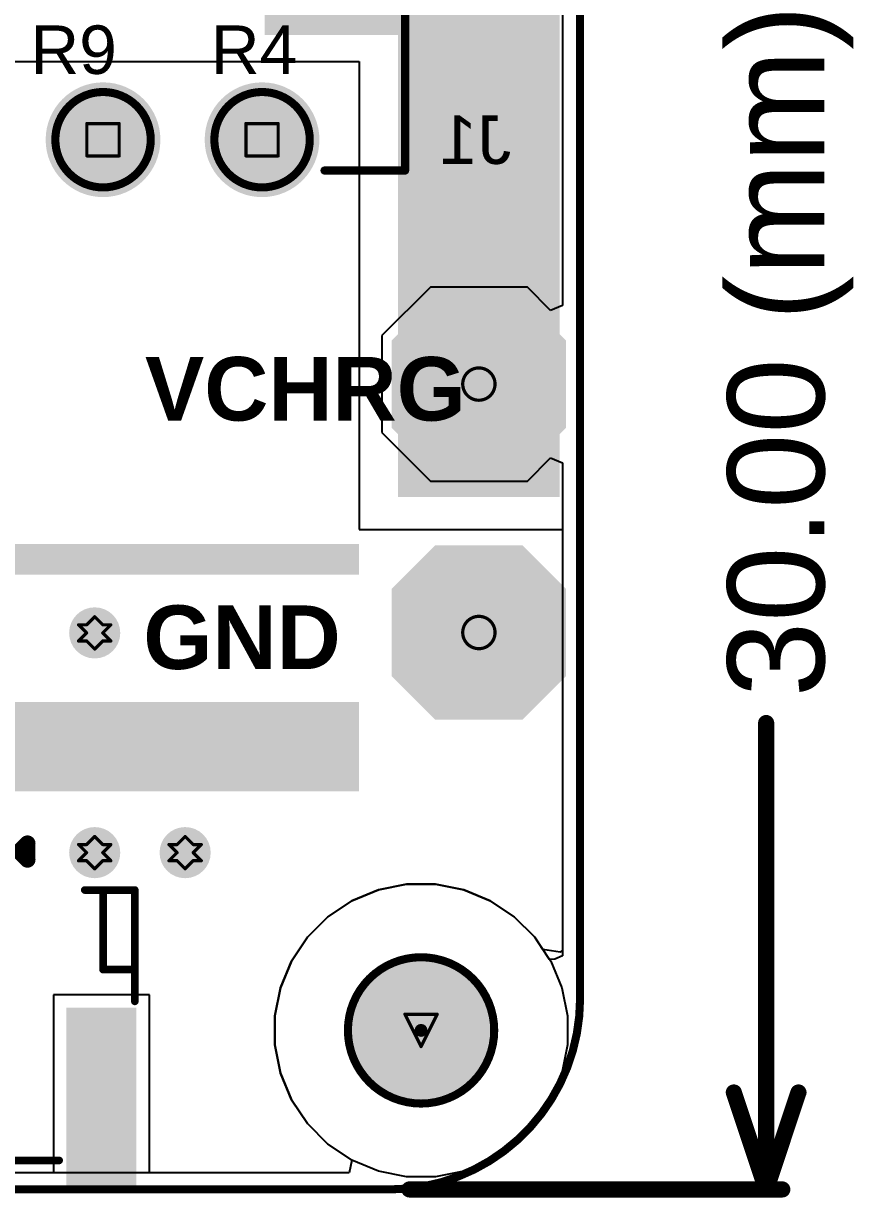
# Model space of a CAD drawing. Header units: inches. Extents: x -3 to 177, y -3 to 61.
# Drawn here: x 13.75 to 26.78, y -2.63 to 15.83 of the extents above; entities that cross this region are included whole.
import ezdxf

# ---------------------------------------------------------------- set-up
doc = ezdxf.new("R2010")
doc.units = ezdxf.units.IN
for name, color, linetype in [('Board Outline', 216, 'Continuous'), ('Bottom Layer', 5, 'Continuous'), ('Bottom Overlay', 54, 'Continuous'), ('Bottom Paste', 16, 'Continuous'), ('Bottom Solder', 6, 'Continuous'), ('Dimension', 6, 'Continuous'), ('Drill Drawing', 1, 'Continuous'), ('Multi-Layer', 9, 'Continuous'), ('Pad Holes', 156, 'Continuous'), ('Top Layer', 1, 'Continuous'), ('Top Overlay', 2, 'Continuous'), ('Top Solder', 216, 'Continuous'), ('Via Holes', 16, 'Continuous')]:
    doc.layers.add(name, color=color, linetype=linetype)
doc.styles.add('Arial', font='', dxfattribs={"height": 0.2})
doc.styles.add('Arial_Bold', font='', dxfattribs={"height": 0.2})
doc.styles.get('Arial').set_extended_font_data('Arial')
doc.styles.get('Arial_Bold').set_extended_font_data('Arial', bold=True)

# ---------------------------------------------------------------- blocks, each defined once
blk = doc.blocks.new('W_______2_54_1_0_6')
at = {"layer": 'Bottom Layer'}
blk.add_hatch(color=5, dxfattribs=at).paths.add_polyline_path([(-3.365, 0.77), (-4.635, 0.77), (-5.27, 0.135), (-5.27, -1.135), (-4.635, -1.77), (-3.365, -1.77), (-2.73, -1.135), (-2.73, 0.135)])
at = {"layer": 'Bottom Solder'}
blk.add_hatch(color=6, dxfattribs=at).paths.add_polyline_path([(-3.314, 0.872), (-4.686, 0.872), (-5.372, 0.186), (-5.372, -1.186), (-4.686, -1.872), (-3.314, -1.872), (-2.628, -1.186), (-2.628, 0.186)])
at = {"layer": 'Multi-Layer'}
blk.add_hatch(color=9, dxfattribs=at).paths.add_polyline_path([(-3.365, 0.77), (-4.635, 0.77), (-5.27, 0.135), (-5.27, -1.135), (-4.635, -1.77), (-3.365, -1.77), (-2.73, -1.135), (-2.73, 0.135)])
at = {"layer": 'Pad Holes'}
h = blk.add_hatch(color=7, dxfattribs=at)
edge = h.paths.add_edge_path()
edge.add_arc((-4, -0.5), 0.508, 0, 360)
at = {"layer": 'Top Layer'}
blk.add_hatch(color=1, dxfattribs=at).paths.add_polyline_path([(-3.365, 0.77), (-4.635, 0.77), (-5.27, 0.135), (-5.27, -1.135), (-4.635, -1.77), (-3.365, -1.77), (-2.73, -1.135), (-2.73, 0.135)])
at = {"layer": 'Top Solder'}
blk.add_hatch(color=216, dxfattribs=at).paths.add_polyline_path([(-3.314, 0.872), (-4.686, 0.872), (-5.372, 0.186), (-5.372, -1.186), (-4.686, -1.872), (-3.314, -1.872), (-2.628, -1.186), (-2.628, 0.186)])
blk = doc.blocks.new('W_______2_54_1_0_7')
at = {"layer": 'Bottom Layer'}
blk.add_hatch(color=5, dxfattribs=at).paths.add_polyline_path([(0.635, 0.770001), (-0.635, 0.770001), (-1.27, 0.135001), (-1.27, -1.134999), (-0.635, -1.769999), (0.635, -1.769999), (1.27, -1.134999), (1.27, 0.135001)])
at = {"layer": 'Bottom Solder'}
blk.add_hatch(color=6, dxfattribs=at).paths.add_polyline_path([(0.6858, 0.871601), (-0.6858, 0.871601), (-1.3716, 0.185801), (-1.3716, -1.185799), (-0.6858, -1.871599), (0.6858, -1.871599), (1.3716, -1.185799), (1.3716, 0.185801)])
at = {"layer": 'Multi-Layer'}
blk.add_hatch(color=9, dxfattribs=at).paths.add_polyline_path([(0.635, 0.770001), (-0.635, 0.770001), (-1.27, 0.135001), (-1.27, -1.134999), (-0.635, -1.769999), (0.635, -1.769999), (1.27, -1.134999), (1.27, 0.135001)])
at = {"layer": 'Pad Holes'}
h = blk.add_hatch(color=7, dxfattribs=at)
edge = h.paths.add_edge_path()
edge.add_arc((0, -0.499999), 0.508, 0, 360)
at = {"layer": 'Top Layer'}
blk.add_hatch(color=1, dxfattribs=at).paths.add_polyline_path([(0.635, 0.770001), (-0.635, 0.770001), (-1.27, 0.135001), (-1.27, -1.134999), (-0.635, -1.769999), (0.635, -1.769999), (1.27, -1.134999), (1.27, 0.135001)])
at = {"layer": 'Top Solder'}
blk.add_hatch(color=216, dxfattribs=at).paths.add_polyline_path([(0.6858, 0.871601), (-0.6858, 0.871601), (-1.3716, 0.185801), (-1.3716, -1.185799), (-0.6858, -1.871599), (0.6858, -1.871599), (1.3716, -1.185799), (1.3716, 0.185801)])
blk = doc.blocks.new('SM06B_GHS_TB_LF__SN__B_10')
at = {"layer": 'Bottom Layer'}
for points in [[(-5.475, 3.099), (-4.475, 3.099), (-4.475, 0.399), (-5.475, 0.399)], [(4.475, 3.099), (5.475, 3.099), (5.475, 0.399), (4.475, 0.399)], [(-3.425, -0.899), (-2.825, -0.899), (-2.825, -2.599), (-3.425, -2.599)], [(-2.176, -0.899), (-1.576, -0.899), (-1.576, -2.599), (-2.176, -2.599)], [(-0.925, -0.899), (-0.325, -0.899), (-0.325, -2.599), (-0.925, -2.599)], [(0.325, -0.899), (0.925, -0.899), (0.925, -2.599), (0.325, -2.599)], [(1.575, -0.899), (2.175, -0.899), (2.175, -2.599), (1.575, -2.599)], [(2.824, -0.899), (3.424, -0.899), (3.424, -2.599), (2.824, -2.599)]]:
    blk.add_hatch(color=5, dxfattribs=at).paths.add_polyline_path(points)
at = {"layer": 'Bottom Paste'}
for points in [[(-5.475, 3.099), (-4.475, 3.099), (-4.475, 0.399), (-5.475, 0.399)], [(4.475, 3.099), (5.475, 3.099), (5.475, 0.399), (4.475, 0.399)], [(-3.425, -0.899), (-2.825, -0.899), (-2.825, -2.599), (-3.425, -2.599)], [(-2.176, -0.899), (-1.576, -0.899), (-1.576, -2.599), (-2.176, -2.599)], [(-0.925, -0.899), (-0.325, -0.899), (-0.325, -2.599), (-0.925, -2.599)], [(0.325, -0.899), (0.925, -0.899), (0.925, -2.599), (0.325, -2.599)], [(1.575, -0.899), (2.175, -0.899), (2.175, -2.599), (1.575, -2.599)], [(2.824, -0.899), (3.424, -0.899), (3.424, -2.599), (2.824, -2.599)]]:
    blk.add_hatch(color=16, dxfattribs=at).paths.add_polyline_path(points)
at = {"layer": 'Bottom Solder'}
for points in [[(-5.525, 3.15), (-4.424, 3.15), (-4.424, 0.348), (-5.525, 0.348)], [(4.424, 3.15), (5.525, 3.15), (5.525, 0.349), (4.424, 0.349)], [(-3.476, -0.849), (-2.775, -0.849), (-2.775, -2.65), (-3.476, -2.65)], [(-2.226, -0.849), (-1.525, -0.849), (-1.525, -2.65), (-2.226, -2.65)], [(-0.976, -0.849), (-0.275, -0.849), (-0.275, -2.65), (-0.976, -2.65)], [(0.274, -0.849), (0.975, -0.849), (0.975, -2.65), (0.274, -2.65)], [(1.524, -0.849), (2.225, -0.849), (2.225, -2.65), (1.524, -2.65)], [(2.774, -0.849), (3.475, -0.849), (3.475, -2.65), (2.774, -2.65)]]:
    blk.add_hatch(color=6, dxfattribs=at).paths.add_polyline_path(points)
at = {"layer": 'Bottom Overlay'}
for points in [[(-0.45, 2.75, 0.12, 0.12, 0), (-4.31, 2.75, 0.12, 0.12, 0)], [(4.31, 2.75, 0.12, 0.12, 0), (-0.45, 2.75, 0.12, 0.12, 0)], [(-5.5, 0.25, 0.12, 0.12, 0), (-5.5, -1.5, 0.12, 0.12, 0)], [(5.5, 0.25, 0.12, 0.12, 0), (5.5, -1.5, 0.12, 0.12, 0)], [(-5, -0.25, 0.12, 0.12, 0), (-5.464, -0.25, 0.12, 0.12, 0)], [(-5, -0.25, 0.12, 0.12, 0), (-5, -1.5, 0.12, 0.12, 0)], [(5.5, -0.25, 0.12, 0.12, 0), (5, -0.25, 0.12, 0.12, 0)], [(5, -0.25, 0.12, 0.12, 0), (5, -1.5, 0.12, 0.12, 0)], [(-4.713, -1.5, 0.12, 0.12, 0), (-5.5, -1.5, 0.12, 0.12, 0)], [(5.5, -1.5, 0.12, 0.12, 0), (4.75, -1.5, 0.12, 0.12, 0)], [(-3.811, -1.978, 0.254, 0.254, 0), (-3.811, -2.232, 0.254, 0.254, 0)], [(-3.684, -2.105, 0.254, 0.254, 0), (-3.811, -1.978, 0.254, 0.254, 0)], [(-3.684, -2.105, 0.254, 0.254, 0), (-3.811, -2.232, 0.254, 0.254, 0)]]:
    blk.add_lwpolyline(points, format="xyseb", dxfattribs=at)
for points in [[(-4.34, 2.75, 0.06, 0.06, 1), (-4.28, 2.75, 0.06, 0.06, 1)], [(-0.48, 2.75, 0.06, 0.06, 1), (-0.42, 2.75, 0.06, 0.06, 1)], [(-0.48, 2.75, 0.06, 0.06, 1), (-0.42, 2.75, 0.06, 0.06, 1)], [(4.28, 2.75, 0.06, 0.06, 1), (4.34, 2.75, 0.06, 0.06, 1)], [(-5.53, 0.25, 0.06, 0.06, 1), (-5.47, 0.25, 0.06, 0.06, 1)], [(5.47, 0.25, 0.06, 0.06, 1), (5.53, 0.25, 0.06, 0.06, 1)], [(-5.494, -0.25, 0.06, 0.06, 1), (-5.434, -0.25, 0.06, 0.06, 1)], [(-5.03, -0.25, 0.06, 0.06, 1), (-4.97, -0.25, 0.06, 0.06, 1)], [(-5.03, -0.25, 0.06, 0.06, 1), (-4.97, -0.25, 0.06, 0.06, 1)], [(4.97, -0.25, 0.06, 0.06, 1), (5.03, -0.25, 0.06, 0.06, 1)], [(4.97, -0.25, 0.06, 0.06, 1), (5.03, -0.25, 0.06, 0.06, 1)], [(5.47, -0.25, 0.06, 0.06, 1), (5.53, -0.25, 0.06, 0.06, 1)], [(-5.53, -1.5, 0.06, 0.06, 1), (-5.47, -1.5, 0.06, 0.06, 1)], [(-5.53, -1.5, 0.06, 0.06, 1), (-5.47, -1.5, 0.06, 0.06, 1)], [(-5.03, -1.5, 0.06, 0.06, 1), (-4.97, -1.5, 0.06, 0.06, 1)], [(-4.743, -1.5, 0.06, 0.06, 1), (-4.683, -1.5, 0.06, 0.06, 1)], [(4.72, -1.5, 0.06, 0.06, 1), (4.78, -1.5, 0.06, 0.06, 1)], [(4.97, -1.5, 0.06, 0.06, 1), (5.03, -1.5, 0.06, 0.06, 1)], [(5.47, -1.5, 0.06, 0.06, 1), (5.53, -1.5, 0.06, 0.06, 1)], [(5.47, -1.5, 0.06, 0.06, 1), (5.53, -1.5, 0.06, 0.06, 1)], [(-3.875, -1.978, 0.127, 0.127, 1), (-3.748, -1.978, 0.127, 0.127, 1)], [(-3.875, -1.978, 0.127, 0.127, 1), (-3.748, -1.978, 0.127, 0.127, 1)], [(-3.748, -2.105, 0.127, 0.127, 1), (-3.621, -2.105, 0.127, 0.127, 1)], [(-3.748, -2.105, 0.127, 0.127, 1), (-3.621, -2.105, 0.127, 0.127, 1)], [(-3.875, -2.232, 0.127, 0.127, 1), (-3.748, -2.232, 0.127, 0.127, 1)], [(-3.875, -2.232, 0.127, 0.127, 1), (-3.748, -2.232, 0.127, 0.127, 1)]]:
    blk.add_lwpolyline(points, format="xyseb", close=True, dxfattribs=at)
blk = doc.blocks.new('B01_A_7P_R4_MALE_B_20')
at = {"layer": 'Bottom Layer'}
h = blk.add_hatch(color=5, dxfattribs=at)
edge = h.paths.add_edge_path()
edge.add_arc((-7.5, 0), 0.8, 0, 360)
h = blk.add_hatch(color=5, dxfattribs=at)
edge = h.paths.add_edge_path()
edge.add_arc((-5, 0), 0.8, 0, 360)
h = blk.add_hatch(color=5, dxfattribs=at)
edge = h.paths.add_edge_path()
edge.add_arc((-2.5, 0), 0.8, 0, 360)
h = blk.add_hatch(color=5, dxfattribs=at)
edge = h.paths.add_edge_path()
edge.add_arc((0, 0), 0.8, 0, 360)
h = blk.add_hatch(color=5, dxfattribs=at)
edge = h.paths.add_edge_path()
edge.add_arc((2.5, 0), 0.8, 0, 360)
h = blk.add_hatch(color=5, dxfattribs=at)
edge = h.paths.add_edge_path()
edge.add_arc((5, 0), 0.8, 0, 360)
h = blk.add_hatch(color=5, dxfattribs=at)
edge = h.paths.add_edge_path()
edge.add_arc((7.5, 0), 0.8, 0, 360)
at = {"layer": 'Bottom Solder'}
h = blk.add_hatch(color=6, dxfattribs=at)
edge = h.paths.add_edge_path()
edge.add_arc((-7.5, 0), 0.902, 0, 360)
h = blk.add_hatch(color=6, dxfattribs=at)
edge = h.paths.add_edge_path()
edge.add_arc((-5, 0), 0.902, 0, 360)
h = blk.add_hatch(color=6, dxfattribs=at)
edge = h.paths.add_edge_path()
edge.add_arc((-2.5, 0), 0.902, 0, 360)
h = blk.add_hatch(color=6, dxfattribs=at)
edge = h.paths.add_edge_path()
edge.add_arc((0, 0), 0.902, 0, 360)
h = blk.add_hatch(color=6, dxfattribs=at)
edge = h.paths.add_edge_path()
edge.add_arc((2.5, 0), 0.902, 0, 360)
h = blk.add_hatch(color=6, dxfattribs=at)
edge = h.paths.add_edge_path()
edge.add_arc((5, 0), 0.902, 0, 360)
h = blk.add_hatch(color=6, dxfattribs=at)
edge = h.paths.add_edge_path()
edge.add_arc((7.5, 0), 0.902, 0, 360)
at = {"layer": 'Multi-Layer'}
h = blk.add_hatch(color=9, dxfattribs=at)
edge = h.paths.add_edge_path()
edge.add_arc((-7.5, 0), 0.8, 0, 360)
h = blk.add_hatch(color=9, dxfattribs=at)
edge = h.paths.add_edge_path()
edge.add_arc((-5, 0), 0.8, 0, 360)
h = blk.add_hatch(color=9, dxfattribs=at)
edge = h.paths.add_edge_path()
edge.add_arc((-2.5, 0), 0.8, 0, 360)
h = blk.add_hatch(color=9, dxfattribs=at)
edge = h.paths.add_edge_path()
edge.add_arc((0, 0), 0.8, 0, 360)
h = blk.add_hatch(color=9, dxfattribs=at)
edge = h.paths.add_edge_path()
edge.add_arc((2.5, 0), 0.8, 0, 360)
h = blk.add_hatch(color=9, dxfattribs=at)
edge = h.paths.add_edge_path()
edge.add_arc((5, 0), 0.8, 0, 360)
h = blk.add_hatch(color=9, dxfattribs=at)
edge = h.paths.add_edge_path()
edge.add_arc((7.5, 0), 0.8, 0, 360)
at = {"layer": 'Pad Holes'}
h = blk.add_hatch(color=7, dxfattribs=at)
edge = h.paths.add_edge_path()
edge.add_arc((-7.5, 0), 0.5, 0, 360)
h = blk.add_hatch(color=7, dxfattribs=at)
edge = h.paths.add_edge_path()
edge.add_arc((-5, 0), 0.5, 0, 360)
h = blk.add_hatch(color=7, dxfattribs=at)
edge = h.paths.add_edge_path()
edge.add_arc((-2.5, 0), 0.5, 0, 360)
h = blk.add_hatch(color=7, dxfattribs=at)
edge = h.paths.add_edge_path()
edge.add_arc((0, 0), 0.5, 0, 360)
h = blk.add_hatch(color=7, dxfattribs=at)
edge = h.paths.add_edge_path()
edge.add_arc((2.5, 0), 0.5, 0, 360)
h = blk.add_hatch(color=7, dxfattribs=at)
edge = h.paths.add_edge_path()
edge.add_arc((5, 0), 0.5, 0, 360)
h = blk.add_hatch(color=7, dxfattribs=at)
edge = h.paths.add_edge_path()
edge.add_arc((7.5, 0), 0.5, 0, 360)
at = {"layer": 'Top Layer'}
h = blk.add_hatch(color=1, dxfattribs=at)
edge = h.paths.add_edge_path()
edge.add_arc((-7.5, 0), 0.8, 0, 360)
h = blk.add_hatch(color=1, dxfattribs=at)
edge = h.paths.add_edge_path()
edge.add_arc((-5, 0), 0.8, 0, 360)
h = blk.add_hatch(color=1, dxfattribs=at)
edge = h.paths.add_edge_path()
edge.add_arc((-2.5, 0), 0.8, 0, 360)
h = blk.add_hatch(color=1, dxfattribs=at)
edge = h.paths.add_edge_path()
edge.add_arc((0, 0), 0.8, 0, 360)
h = blk.add_hatch(color=1, dxfattribs=at)
edge = h.paths.add_edge_path()
edge.add_arc((2.5, 0), 0.8, 0, 360)
h = blk.add_hatch(color=1, dxfattribs=at)
edge = h.paths.add_edge_path()
edge.add_arc((5, 0), 0.8, 0, 360)
h = blk.add_hatch(color=1, dxfattribs=at)
edge = h.paths.add_edge_path()
edge.add_arc((7.5, 0), 0.8, 0, 360)
at = {"layer": 'Top Solder'}
h = blk.add_hatch(color=216, dxfattribs=at)
edge = h.paths.add_edge_path()
edge.add_arc((-7.5, 0), 0.902, 0, 360)
h = blk.add_hatch(color=216, dxfattribs=at)
edge = h.paths.add_edge_path()
edge.add_arc((-5, 0), 0.902, 0, 360)
h = blk.add_hatch(color=216, dxfattribs=at)
edge = h.paths.add_edge_path()
edge.add_arc((-2.5, 0), 0.902, 0, 360)
h = blk.add_hatch(color=216, dxfattribs=at)
edge = h.paths.add_edge_path()
edge.add_arc((0, 0), 0.902, 0, 360)
h = blk.add_hatch(color=216, dxfattribs=at)
edge = h.paths.add_edge_path()
edge.add_arc((2.5, 0), 0.902, 0, 360)
h = blk.add_hatch(color=216, dxfattribs=at)
edge = h.paths.add_edge_path()
edge.add_arc((5, 0), 0.902, 0, 360)
h = blk.add_hatch(color=216, dxfattribs=at)
edge = h.paths.add_edge_path()
edge.add_arc((7.5, 0), 0.902, 0, 360)
at = {"layer": 'Bottom Overlay'}
for points in [[(-8.3, 2.711, 0.127, 0.127, 0), (-8.3, 6.811, 0.127, 0.127, 0)], [(-8.3, 6.811, 0.127, 0.127, 0), (-6.7, 6.811, 0.127, 0.127, 0)], [(-6.7, 2.711, 0.127, 0.127, 0), (-6.7, 6.811, 0.127, 0.127, 0)], [(-5.8, 2.711, 0.127, 0.127, 0), (-5.8, 6.811, 0.127, 0.127, 0)], [(-5.8, 6.811, 0.127, 0.127, 0), (-4.2, 6.811, 0.127, 0.127, 0)], [(-4.2, 2.711, 0.127, 0.127, 0), (-4.2, 6.811, 0.127, 0.127, 0)], [(-3.3, 2.711, 0.127, 0.127, 0), (-3.3, 6.811, 0.127, 0.127, 0)], [(-3.3, 6.811, 0.127, 0.127, 0), (-1.7, 6.811, 0.127, 0.127, 0)], [(-1.7, 2.711, 0.127, 0.127, 0), (-1.7, 6.811, 0.127, 0.127, 0)], [(-0.8, 2.711, 0.127, 0.127, 0), (-0.8, 6.811, 0.127, 0.127, 0)], [(-0.8, 6.811, 0.127, 0.127, 0), (0.8, 6.811, 0.127, 0.127, 0)], [(0.8, 2.711, 0.127, 0.127, 0), (0.8, 6.811, 0.127, 0.127, 0)], [(1.7, 2.711, 0.127, 0.127, 0), (1.7, 6.811, 0.127, 0.127, 0)], [(1.7, 6.811, 0.127, 0.127, 0), (3.3, 6.811, 0.127, 0.127, 0)], [(3.3, 2.711, 0.127, 0.127, 0), (3.3, 6.811, 0.127, 0.127, 0)], [(4.2, 2.711, 0.127, 0.127, 0), (4.2, 6.811, 0.127, 0.127, 0)], [(4.2, 6.811, 0.127, 0.127, 0), (5.8, 6.811, 0.127, 0.127, 0)], [(5.8, 2.711, 0.127, 0.127, 0), (5.8, 6.811, 0.127, 0.127, 0)], [(6.7, 2.711, 0.127, 0.127, 0), (6.7, 6.811, 0.127, 0.127, 0)], [(6.7, 6.811, 0.127, 0.127, 0), (8.3, 6.811, 0.127, 0.127, 0)], [(8.3, 2.711, 0.127, 0.127, 0), (8.3, 6.811, 0.127, 0.127, 0)], [(-9.75, -0.484, 0.127, 0.127, 0), (-9.75, 2.711, 0.127, 0.127, 0)], [(-9.75, 2.711, 0.127, 0.127, 0), (0, 2.711, 0.127, 0.127, 0)], [(0, 2.711, 0.127, 0.127, 0), (9.75, 2.711, 0.127, 0.127, 0)], [(9.75, -0.484, 0.127, 0.127, 0), (9.75, 2.711, 0.127, 0.127, 0)], [(0, 0, 0.127, 0.127, 0), (0.127, 0, 0.127, 0.127, 0)], [(-9.75, -0.484, 0.127, 0.127, 0), (-8.482, -0.484, 0.127, 0.127, 0)], [(8.482, -0.484, 0.127, 0.127, 0), (9.75, -0.484, 0.127, 0.127, 0)]]:
    blk.add_lwpolyline(points, format="xyseb", dxfattribs=at)
for points in [[(-8.332, 6.811, 0.0635, 0.0635, 1), (-8.268, 6.811, 0.0635, 0.0635, 1)], [(-8.332, 6.811, 0.0635, 0.0635, 1), (-8.268, 6.811, 0.0635, 0.0635, 1)], [(-6.732, 6.811, 0.0635, 0.0635, 1), (-6.668, 6.811, 0.0635, 0.0635, 1)], [(-6.732, 6.811, 0.0635, 0.0635, 1), (-6.668, 6.811, 0.0635, 0.0635, 1)], [(-5.832, 6.811, 0.0635, 0.0635, 1), (-5.768, 6.811, 0.0635, 0.0635, 1)], [(-5.832, 6.811, 0.0635, 0.0635, 1), (-5.768, 6.811, 0.0635, 0.0635, 1)], [(-4.232, 6.811, 0.0635, 0.0635, 1), (-4.168, 6.811, 0.0635, 0.0635, 1)], [(-4.232, 6.811, 0.0635, 0.0635, 1), (-4.168, 6.811, 0.0635, 0.0635, 1)], [(-3.332, 6.811, 0.0635, 0.0635, 1), (-3.268, 6.811, 0.0635, 0.0635, 1)], [(-3.332, 6.811, 0.0635, 0.0635, 1), (-3.268, 6.811, 0.0635, 0.0635, 1)], [(-1.732, 6.811, 0.0635, 0.0635, 1), (-1.668, 6.811, 0.0635, 0.0635, 1)], [(-1.732, 6.811, 0.0635, 0.0635, 1), (-1.668, 6.811, 0.0635, 0.0635, 1)], [(-0.832, 6.811, 0.0635, 0.0635, 1), (-0.768, 6.811, 0.0635, 0.0635, 1)], [(-0.832, 6.811, 0.0635, 0.0635, 1), (-0.768, 6.811, 0.0635, 0.0635, 1)], [(0.768, 6.811, 0.0635, 0.0635, 1), (0.832, 6.811, 0.0635, 0.0635, 1)], [(0.768, 6.811, 0.0635, 0.0635, 1), (0.832, 6.811, 0.0635, 0.0635, 1)], [(1.668, 6.811, 0.0635, 0.0635, 1), (1.732, 6.811, 0.0635, 0.0635, 1)], [(1.668, 6.811, 0.0635, 0.0635, 1), (1.732, 6.811, 0.0635, 0.0635, 1)], [(3.268, 6.811, 0.0635, 0.0635, 1), (3.332, 6.811, 0.0635, 0.0635, 1)], [(3.268, 6.811, 0.0635, 0.0635, 1), (3.332, 6.811, 0.0635, 0.0635, 1)], [(4.168, 6.811, 0.0635, 0.0635, 1), (4.232, 6.811, 0.0635, 0.0635, 1)], [(4.168, 6.811, 0.0635, 0.0635, 1), (4.232, 6.811, 0.0635, 0.0635, 1)], [(5.768, 6.811, 0.0635, 0.0635, 1), (5.832, 6.811, 0.0635, 0.0635, 1)], [(5.768, 6.811, 0.0635, 0.0635, 1), (5.832, 6.811, 0.0635, 0.0635, 1)], [(6.668, 6.811, 0.0635, 0.0635, 1), (6.732, 6.811, 0.0635, 0.0635, 1)], [(6.668, 6.811, 0.0635, 0.0635, 1), (6.732, 6.811, 0.0635, 0.0635, 1)], [(8.268, 6.811, 0.0635, 0.0635, 1), (8.332, 6.811, 0.0635, 0.0635, 1)], [(8.268, 6.811, 0.0635, 0.0635, 1), (8.332, 6.811, 0.0635, 0.0635, 1)], [(-9.782, 2.711, 0.0635, 0.0635, 1), (-9.718, 2.711, 0.0635, 0.0635, 1)], [(-9.782, 2.711, 0.0635, 0.0635, 1), (-9.718, 2.711, 0.0635, 0.0635, 1)], [(-8.332, 2.711, 0.0635, 0.0635, 1), (-8.268, 2.711, 0.0635, 0.0635, 1)], [(-6.732, 2.711, 0.0635, 0.0635, 1), (-6.668, 2.711, 0.0635, 0.0635, 1)], [(-5.832, 2.711, 0.0635, 0.0635, 1), (-5.768, 2.711, 0.0635, 0.0635, 1)], [(-4.232, 2.711, 0.0635, 0.0635, 1), (-4.168, 2.711, 0.0635, 0.0635, 1)], [(-3.332, 2.711, 0.0635, 0.0635, 1), (-3.268, 2.711, 0.0635, 0.0635, 1)], [(-1.732, 2.711, 0.0635, 0.0635, 1), (-1.668, 2.711, 0.0635, 0.0635, 1)], [(-0.832, 2.711, 0.0635, 0.0635, 1), (-0.768, 2.711, 0.0635, 0.0635, 1)], [(-0.032, 2.711, 0.0635, 0.0635, 1), (0.032, 2.711, 0.0635, 0.0635, 1)], [(-0.032, 2.711, 0.0635, 0.0635, 1), (0.032, 2.711, 0.0635, 0.0635, 1)], [(0.768, 2.711, 0.0635, 0.0635, 1), (0.832, 2.711, 0.0635, 0.0635, 1)], [(1.668, 2.711, 0.0635, 0.0635, 1), (1.732, 2.711, 0.0635, 0.0635, 1)], [(3.268, 2.711, 0.0635, 0.0635, 1), (3.332, 2.711, 0.0635, 0.0635, 1)], [(4.168, 2.711, 0.0635, 0.0635, 1), (4.232, 2.711, 0.0635, 0.0635, 1)], [(5.768, 2.711, 0.0635, 0.0635, 1), (5.832, 2.711, 0.0635, 0.0635, 1)], [(6.668, 2.711, 0.0635, 0.0635, 1), (6.732, 2.711, 0.0635, 0.0635, 1)], [(8.268, 2.711, 0.0635, 0.0635, 1), (8.332, 2.711, 0.0635, 0.0635, 1)], [(9.718, 2.711, 0.0635, 0.0635, 1), (9.782, 2.711, 0.0635, 0.0635, 1)], [(9.718, 2.711, 0.0635, 0.0635, 1), (9.782, 2.711, 0.0635, 0.0635, 1)], [(-0.032, 0, 0.0635, 0.0635, 1), (0.032, 0, 0.0635, 0.0635, 1)], [(0.095, 0, 0.0635, 0.0635, 1), (0.159, 0, 0.0635, 0.0635, 1)], [(-9.782, -0.484, 0.0635, 0.0635, 1), (-9.718, -0.484, 0.0635, 0.0635, 1)], [(-9.782, -0.484, 0.0635, 0.0635, 1), (-9.718, -0.484, 0.0635, 0.0635, 1)], [(-8.514, -0.484, 0.0635, 0.0635, 1), (-8.45, -0.484, 0.0635, 0.0635, 1)], [(8.45, -0.484, 0.0635, 0.0635, 1), (8.514, -0.484, 0.0635, 0.0635, 1)], [(9.718, -0.484, 0.0635, 0.0635, 1), (9.782, -0.484, 0.0635, 0.0635, 1)], [(9.718, -0.484, 0.0635, 0.0635, 1), (9.782, -0.484, 0.0635, 0.0635, 1)]]:
    blk.add_lwpolyline(points, format="xyseb", close=True, dxfattribs=at)

msp = doc.modelspace()

# ---------------------------------------------------------------- hatches: boundary and pattern name
at = {"layer": 'Bottom Layer'}
h = msp.add_hatch(color=5, dxfattribs=at)
edge = h.paths.add_edge_path()
edge.add_arc((14.869, 6.248), 0.3, 0, 360)
h = msp.add_hatch(color=5, dxfattribs=at)
edge = h.paths.add_edge_path()
edge.add_arc((14.869, 2.794), 0.3, 0, 360)
h = msp.add_hatch(color=5, dxfattribs=at)
edge = h.paths.add_edge_path()
edge.add_arc((16.291, 2.794), 0.3, 0, 360)
at = {"layer": 'Bottom Solder'}
h = msp.add_hatch(color=6, dxfattribs=at)
edge = h.paths.add_edge_path()
edge.add_arc((14.869, 6.248), 0.402, 0, 360)
h = msp.add_hatch(color=6, dxfattribs=at)
edge = h.paths.add_edge_path()
edge.add_arc((14.869, 2.794), 0.402, 0, 360)
h = msp.add_hatch(color=6, dxfattribs=at)
edge = h.paths.add_edge_path()
edge.add_arc((16.291, 2.794), 0.402, 0, 360)
h = msp.add_hatch(color=6, dxfattribs=at)
edge = h.paths.add_edge_path()
edge.add_arc((20, 0), 0.102, 0, 360)
at = {"layer": 'Pad Holes'}
h = msp.add_hatch(color=7, dxfattribs=at)
edge = h.paths.add_edge_path()
edge.add_arc((20, 0), 1.15, 0, 360)
at = {"layer": 'Top Layer'}
for points in [[(17.541, 15.646), (22.179, 15.646), (22.179, 17.931), (17.541, 17.931)], [(19.639, 8.382), (22.179, 8.382), (22.179, 17.931), (19.639, 17.931)]]:
    msp.add_hatch(color=1, dxfattribs=at).paths.add_polyline_path(points)
h = msp.add_hatch(color=1, dxfattribs=at)
edge = h.paths.add_edge_path()
edge.add_arc((14.869, 6.248), 0.3, 0, 360)
h = msp.add_hatch(color=1, dxfattribs=at)
edge = h.paths.add_edge_path()
edge.add_arc((14.869, 2.794), 0.3, 0, 360)
h = msp.add_hatch(color=1, dxfattribs=at)
edge = h.paths.add_edge_path()
edge.add_arc((16.291, 2.794), 0.3, 0, 360)
at = {"layer": 'Top Solder'}
for points in [[(0.813, 7.163), (19.025, 7.163), (19.025, 7.645), (0.813, 7.645)], [(0.813, 3.759), (19.025, 3.759), (19.025, 5.162), (0.813, 5.162)]]:
    msp.add_hatch(color=216, dxfattribs=at).paths.add_polyline_path(points)
h = msp.add_hatch(color=216, dxfattribs=at)
edge = h.paths.add_edge_path()
edge.add_arc((14.869, 6.248), 0.402, 0, 360)
h = msp.add_hatch(color=216, dxfattribs=at)
edge = h.paths.add_edge_path()
edge.add_arc((14.869, 2.794), 0.402, 0, 360)
h = msp.add_hatch(color=216, dxfattribs=at)
edge = h.paths.add_edge_path()
edge.add_arc((16.291, 2.794), 0.402, 0, 360)
h = msp.add_hatch(color=216, dxfattribs=at)
edge = h.paths.add_edge_path()
edge.add_arc((20, 0), 0.102, 0, 360)
at = {"layer": 'Via Holes'}
h = msp.add_hatch(color=7, dxfattribs=at)
edge = h.paths.add_edge_path()
edge.add_arc((14.869, 6.248), 0.15, 0, 360)
h = msp.add_hatch(color=7, dxfattribs=at)
edge = h.paths.add_edge_path()
edge.add_arc((14.869, 2.794), 0.15, 0, 360)
h = msp.add_hatch(color=7, dxfattribs=at)
edge = h.paths.add_edge_path()
edge.add_arc((16.291, 2.794), 0.15, 0, 360)

# ---------------------------------------------------------------- linework, layer by layer
at = {"layer": 'Board Outline'}
for points in [[(22.5, 0.5, 0.127, 0.127, 0), (22.5, 24.5, 0.127, 0.127, 0)], [(22.5, 0.5, 0.127, 0.127, -0.414214), (19.5, -2.5, 0.127, 0.127, 0)], [(0.5, -2.5, 0.127, 0.127, 0), (19.5, -2.5, 0.127, 0.127, 0)]]:
    msp.add_lwpolyline(points, format="xyseb", dxfattribs=at)
for points in [[(15.75, 14, 0.127, 0.127, 1), (14.25, 14, 0.127, 0.127, 1)], [(18.25, 14, 0.127, 0.127, 1), (16.75, 14, 0.127, 0.127, 1)], [(14.218, 14, 0.0635, 0.0635, 1), (14.282, 14, 0.0635, 0.0635, 1)], [(15.718, 14, 0.0635, 0.0635, 1), (15.782, 14, 0.0635, 0.0635, 1)], [(16.718, 14, 0.0635, 0.0635, 1), (16.782, 14, 0.0635, 0.0635, 1)], [(18.218, 14, 0.0635, 0.0635, 1), (18.282, 14, 0.0635, 0.0635, 1)], [(21.15, 0, 0.127, 0.127, 1), (18.85, 0, 0.127, 0.127, 1)], [(22.468, 0.5, 0.0635, 0.0635, 1), (22.532, 0.5, 0.0635, 0.0635, 1)], [(22.468, 0.5, 0.0635, 0.0635, 1), (22.532, 0.5, 0.0635, 0.0635, 1)], [(18.818, 0, 0.0635, 0.0635, 1), (18.882, 0, 0.0635, 0.0635, 1)], [(21.118, 0, 0.0635, 0.0635, 1), (21.182, 0, 0.0635, 0.0635, 1)], [(19.468, -2.5, 0.0635, 0.0635, 1), (19.532, -2.5, 0.0635, 0.0635, 1)], [(19.468, -2.5, 0.0635, 0.0635, 1), (19.532, -2.5, 0.0635, 0.0635, 1)]]:
    msp.add_lwpolyline(points, format="xyseb", close=True, dxfattribs=at)
at = {"layer": 'Bottom Layer'}
for p, q in [((22.223, 19.056), (22.223, 11.396)), ((20.147, 11.683), (19.385, 10.921)), ((21.671, 11.683), (20.147, 11.683)), ((22.036, 11.318), (21.671, 11.683)), ((22.223, 11.396), (22.036, 11.318)), ((19.385, 10.921), (19.385, 9.397)), ((19.385, 9.397), (20.147, 8.635)), ((21.671, 8.635), (22.036, 9)), ((22.036, 9), (22.223, 8.922)), ((22.223, 8.922), (22.223, 1.284)), ((20.147, 8.635), (21.671, 8.635)), ((19.329, 2.212), (19.773, 2.3)), ((19.773, 2.3), (19.329, 2.212)), ((19.773, 2.3), (20, 2.3)), ((20.227, 2.3), (19.773, 2.3)), ((20, 2.3), (20.227, 2.3)), ((20.227, 2.3), (20.671, 2.212)), ((20.671, 2.212), (20.227, 2.3)), ((18.534, 1.787), (18.911, 2.038)), ((18.911, 2.038), (18.534, 1.787)), ((18.911, 2.038), (19.329, 2.212)), ((19.329, 2.212), (18.911, 2.038)), ((20.671, 2.212), (21.089, 2.038)), ((21.089, 2.038), (20.671, 2.212)), ((21.089, 2.038), (21.466, 1.787)), ((21.466, 1.787), (21.089, 2.038)), ((18.213, 1.466), (18.534, 1.787)), ((18.534, 1.787), (18.213, 1.466)), ((21.466, 1.787), (21.787, 1.466)), ((21.787, 1.466), (21.466, 1.787)), ((17.962, 1.089), (18.213, 1.466)), ((18.213, 1.466), (17.962, 1.089)), ((21.787, 1.466), (22.038, 1.089)), ((22.02, 1.116), (21.787, 1.466)), ((22.105, 1.118), (22.02, 1.116)), ((22.223, 1.17), (22.105, 1.118)), ((22.223, 1.284), (22.223, 1.17)), ((17.788, 0.671), (17.962, 1.089)), ((17.962, 1.089), (17.788, 0.671)), ((22.038, 1.089), (22.212, 0.671)), ((15.729, 0.561), (14.221, 0.561)), ((14.221, 0.561), (14.221, -2.241)), ((15.729, -2.241), (15.729, 0.561)), ((17.7, 0.227), (17.788, 0.671)), ((17.788, 0.671), (17.7, 0.227)), ((22.212, 0.671), (22.3, 0.227)), ((17.7, 0), (17.7, 0.227)), ((17.7, 0.227), (17.7, -0.227)), ((22.3, 0.227), (22.3, 0)), ((17.7, -0.227), (17.7, 0)), ((22.3, 0), (22.3, -0.227)), ((17.788, -0.671), (17.7, -0.227)), ((17.7, -0.227), (17.788, -0.671)), ((22.3, -0.227), (22.212, -0.671)), ((17.962, -1.089), (17.788, -0.671)), ((17.788, -0.671), (17.962, -1.089)), ((22.212, -0.671), (22.038, -1.089)), ((18.213, -1.466), (17.962, -1.089)), ((17.962, -1.089), (18.213, -1.466)), ((22.038, -1.089), (21.787, -1.466)), ((18.534, -1.787), (18.213, -1.466)), ((18.213, -1.466), (18.534, -1.787)), ((21.787, -1.466), (21.466, -1.787)), ((18.911, -2.038), (18.534, -1.787)), ((18.534, -1.787), (18.911, -2.038)), ((21.466, -1.787), (21.089, -2.038)), ((18.911, -2.038), (18.869, -2.241)), ((19.329, -2.212), (18.911, -2.038)), ((19.773, -2.3), (19.329, -2.212)), ((20.671, -2.212), (20.227, -2.3)), ((21.089, -2.038), (20.671, -2.212)), ((14.221, -2.241), (5.779, -2.241)), ((18.869, -2.241), (15.729, -2.241)), ((20, -2.3), (19.773, -2.3)), ((20, -2.3), (20, -2.3)), ((20.227, -2.3), (20, -2.3))]:
    msp.add_line(p, q, dxfattribs=at)
at = {"layer": 'Dimension'}
for points in [[(25.425, -2.5, 0.254, 0.254, 0), (25.425, 4.831, 0.254, 0.254, 0)], [(24.917, -0.976, 0.254, 0.254, 0), (25.425, -2.5, 0.254, 0.254, 0)], [(25.425, -2.5, 0.254, 0.254, 0), (25.933, -0.976, 0.254, 0.254, 0)], [(19.817, -2.5, 0.254, 0.254, 0), (25.679, -2.5, 0.254, 0.254, 0)]]:
    msp.add_lwpolyline(points, format="xyseb", dxfattribs=at)
for points in [[(25.362, 4.831, 0.127, 0.127, 1), (25.489, 4.831, 0.127, 0.127, 1)], [(24.854, -0.976, 0.127, 0.127, 1), (24.981, -0.976, 0.127, 0.127, 1)], [(25.87, -0.976, 0.127, 0.127, 1), (25.997, -0.976, 0.127, 0.127, 1)], [(19.754, -2.5, 0.127, 0.127, 1), (19.881, -2.5, 0.127, 0.127, 1)], [(25.362, -2.5, 0.127, 0.127, 1), (25.489, -2.5, 0.127, 0.127, 1)], [(25.362, -2.5, 0.127, 0.127, 1), (25.489, -2.5, 0.127, 0.127, 1)], [(25.362, -2.5, 0.127, 0.127, 1), (25.489, -2.5, 0.127, 0.127, 1)], [(25.616, -2.5, 0.127, 0.127, 1), (25.743, -2.5, 0.127, 0.127, 1)]]:
    msp.add_lwpolyline(points, format="xyseb", close=True, dxfattribs=at)
at = {"layer": 'Drill Drawing'}
for points in [[(14.746, 14.254, 0.0508, 0.0508, 0), (15.254, 14.254, 0.0508, 0.0508, 0)], [(14.746, 13.746, 0.0508, 0.0508, 0), (14.746, 14.254, 0.0508, 0.0508, 0)], [(15.254, 13.746, 0.0508, 0.0508, 0), (15.254, 14.254, 0.0508, 0.0508, 0)], [(17.246, 14.254, 0.0508, 0.0508, 0), (17.754, 14.254, 0.0508, 0.0508, 0)], [(17.246, 13.746, 0.0508, 0.0508, 0), (17.246, 14.254, 0.0508, 0.0508, 0)], [(17.754, 13.746, 0.0508, 0.0508, 0), (17.754, 14.254, 0.0508, 0.0508, 0)], [(14.746, 13.746, 0.0508, 0.0508, 0), (15.254, 13.746, 0.0508, 0.0508, 0)], [(17.246, 13.746, 0.0508, 0.0508, 0), (17.754, 13.746, 0.0508, 0.0508, 0)], [(14.742, 6.375, 0.0508, 0.0508, 0), (14.869, 6.502, 0.0508, 0.0508, 0)], [(14.869, 6.502, 0.0508, 0.0508, 0), (14.996, 6.375, 0.0508, 0.0508, 0)], [(14.615, 6.375, 0.0508, 0.0508, 0), (14.742, 6.248, 0.0508, 0.0508, 0)], [(14.615, 6.375, 0.0508, 0.0508, 0), (14.742, 6.375, 0.0508, 0.0508, 0)], [(14.996, 6.375, 0.0508, 0.0508, 0), (15.123, 6.375, 0.0508, 0.0508, 0)], [(14.996, 6.248, 0.0508, 0.0508, 0), (15.123, 6.375, 0.0508, 0.0508, 0)], [(14.615, 6.121, 0.0508, 0.0508, 0), (14.742, 6.248, 0.0508, 0.0508, 0)], [(14.615, 6.121, 0.0508, 0.0508, 0), (14.742, 6.121, 0.0508, 0.0508, 0)], [(14.742, 6.121, 0.0508, 0.0508, 0), (14.869, 5.994, 0.0508, 0.0508, 0)], [(14.869, 5.994, 0.0508, 0.0508, 0), (14.996, 6.121, 0.0508, 0.0508, 0)], [(14.996, 6.248, 0.0508, 0.0508, 0), (15.123, 6.121, 0.0508, 0.0508, 0)], [(14.996, 6.121, 0.0508, 0.0508, 0), (15.123, 6.121, 0.0508, 0.0508, 0)], [(14.742, 2.921, 0.0508, 0.0508, 0), (14.869, 3.048, 0.0508, 0.0508, 0)], [(14.869, 3.048, 0.0508, 0.0508, 0), (14.996, 2.921, 0.0508, 0.0508, 0)], [(16.164, 2.921, 0.0508, 0.0508, 0), (16.291, 3.048, 0.0508, 0.0508, 0)], [(16.291, 3.048, 0.0508, 0.0508, 0), (16.418, 2.921, 0.0508, 0.0508, 0)], [(14.615, 2.921, 0.0508, 0.0508, 0), (14.742, 2.794, 0.0508, 0.0508, 0)], [(14.615, 2.921, 0.0508, 0.0508, 0), (14.742, 2.921, 0.0508, 0.0508, 0)], [(14.615, 2.667, 0.0508, 0.0508, 0), (14.742, 2.794, 0.0508, 0.0508, 0)], [(14.996, 2.921, 0.0508, 0.0508, 0), (15.123, 2.921, 0.0508, 0.0508, 0)], [(14.996, 2.794, 0.0508, 0.0508, 0), (15.123, 2.921, 0.0508, 0.0508, 0)], [(14.996, 2.794, 0.0508, 0.0508, 0), (15.123, 2.667, 0.0508, 0.0508, 0)], [(16.037, 2.921, 0.0508, 0.0508, 0), (16.164, 2.794, 0.0508, 0.0508, 0)], [(16.037, 2.921, 0.0508, 0.0508, 0), (16.164, 2.921, 0.0508, 0.0508, 0)], [(16.037, 2.667, 0.0508, 0.0508, 0), (16.164, 2.794, 0.0508, 0.0508, 0)], [(16.418, 2.921, 0.0508, 0.0508, 0), (16.545, 2.921, 0.0508, 0.0508, 0)], [(16.418, 2.794, 0.0508, 0.0508, 0), (16.545, 2.921, 0.0508, 0.0508, 0)], [(16.418, 2.794, 0.0508, 0.0508, 0), (16.545, 2.667, 0.0508, 0.0508, 0)], [(14.615, 2.667, 0.0508, 0.0508, 0), (14.742, 2.667, 0.0508, 0.0508, 0)], [(14.742, 2.667, 0.0508, 0.0508, 0), (14.869, 2.54, 0.0508, 0.0508, 0)], [(14.869, 2.54, 0.0508, 0.0508, 0), (14.996, 2.667, 0.0508, 0.0508, 0)], [(14.996, 2.667, 0.0508, 0.0508, 0), (15.123, 2.667, 0.0508, 0.0508, 0)], [(16.037, 2.667, 0.0508, 0.0508, 0), (16.164, 2.667, 0.0508, 0.0508, 0)], [(16.164, 2.667, 0.0508, 0.0508, 0), (16.291, 2.54, 0.0508, 0.0508, 0)], [(16.291, 2.54, 0.0508, 0.0508, 0), (16.418, 2.667, 0.0508, 0.0508, 0)], [(16.418, 2.667, 0.0508, 0.0508, 0), (16.545, 2.667, 0.0508, 0.0508, 0)], [(19.746, 0.254, 0.0508, 0.0508, 0), (20.254, 0.254, 0.0508, 0.0508, 0)], [(19.746, 0.254, 0.0508, 0.0508, 0), (20, -0.254, 0.0508, 0.0508, 0)], [(20, -0.254, 0.0508, 0.0508, 0), (20.254, 0.254, 0.0508, 0.0508, 0)]]:
    msp.add_lwpolyline(points, format="xyseb", dxfattribs=at)
for points in [[(14.733, 14.254, 0.0254, 0.0254, 1), (14.759, 14.254, 0.0254, 0.0254, 1)], [(14.733, 14.254, 0.0254, 0.0254, 1), (14.759, 14.254, 0.0254, 0.0254, 1)], [(15.241, 14.254, 0.0254, 0.0254, 1), (15.267, 14.254, 0.0254, 0.0254, 1)], [(15.241, 14.254, 0.0254, 0.0254, 1), (15.267, 14.254, 0.0254, 0.0254, 1)], [(17.233, 14.254, 0.0254, 0.0254, 1), (17.259, 14.254, 0.0254, 0.0254, 1)], [(17.233, 14.254, 0.0254, 0.0254, 1), (17.259, 14.254, 0.0254, 0.0254, 1)], [(17.741, 14.254, 0.0254, 0.0254, 1), (17.767, 14.254, 0.0254, 0.0254, 1)], [(17.741, 14.254, 0.0254, 0.0254, 1), (17.767, 14.254, 0.0254, 0.0254, 1)], [(14.733, 13.746, 0.0254, 0.0254, 1), (14.759, 13.746, 0.0254, 0.0254, 1)], [(14.733, 13.746, 0.0254, 0.0254, 1), (14.759, 13.746, 0.0254, 0.0254, 1)], [(15.241, 13.746, 0.0254, 0.0254, 1), (15.267, 13.746, 0.0254, 0.0254, 1)], [(15.241, 13.746, 0.0254, 0.0254, 1), (15.267, 13.746, 0.0254, 0.0254, 1)], [(17.233, 13.746, 0.0254, 0.0254, 1), (17.259, 13.746, 0.0254, 0.0254, 1)], [(17.233, 13.746, 0.0254, 0.0254, 1), (17.259, 13.746, 0.0254, 0.0254, 1)], [(17.741, 13.746, 0.0254, 0.0254, 1), (17.767, 13.746, 0.0254, 0.0254, 1)], [(17.741, 13.746, 0.0254, 0.0254, 1), (17.767, 13.746, 0.0254, 0.0254, 1)], [(21.163, 10.159, 0.0508, 0.0508, 1), (20.655, 10.159, 0.0508, 0.0508, 1)], [(20.642, 10.159, 0.0254, 0.0254, 1), (20.668, 10.159, 0.0254, 0.0254, 1)], [(21.15, 10.159, 0.0254, 0.0254, 1), (21.176, 10.159, 0.0254, 0.0254, 1)], [(14.856, 6.502, 0.0254, 0.0254, 1), (14.881, 6.502, 0.0254, 0.0254, 1)], [(14.856, 6.502, 0.0254, 0.0254, 1), (14.881, 6.502, 0.0254, 0.0254, 1)], [(21.163, 6.254, 0.0508, 0.0508, 1), (20.655, 6.254, 0.0508, 0.0508, 1)], [(14.602, 6.375, 0.0254, 0.0254, 1), (14.627, 6.375, 0.0254, 0.0254, 1)], [(14.602, 6.375, 0.0254, 0.0254, 1), (14.627, 6.375, 0.0254, 0.0254, 1)], [(14.729, 6.375, 0.0254, 0.0254, 1), (14.754, 6.375, 0.0254, 0.0254, 1)], [(14.729, 6.375, 0.0254, 0.0254, 1), (14.754, 6.375, 0.0254, 0.0254, 1)], [(14.983, 6.375, 0.0254, 0.0254, 1), (15.008, 6.375, 0.0254, 0.0254, 1)], [(14.983, 6.375, 0.0254, 0.0254, 1), (15.008, 6.375, 0.0254, 0.0254, 1)], [(15.11, 6.375, 0.0254, 0.0254, 1), (15.135, 6.375, 0.0254, 0.0254, 1)], [(15.11, 6.375, 0.0254, 0.0254, 1), (15.135, 6.375, 0.0254, 0.0254, 1)], [(20.642, 6.254, 0.0254, 0.0254, 1), (20.668, 6.254, 0.0254, 0.0254, 1)], [(21.15, 6.254, 0.0254, 0.0254, 1), (21.176, 6.254, 0.0254, 0.0254, 1)], [(14.602, 6.121, 0.0254, 0.0254, 1), (14.627, 6.121, 0.0254, 0.0254, 1)], [(14.602, 6.121, 0.0254, 0.0254, 1), (14.627, 6.121, 0.0254, 0.0254, 1)], [(14.729, 6.248, 0.0254, 0.0254, 1), (14.754, 6.248, 0.0254, 0.0254, 1)], [(14.729, 6.248, 0.0254, 0.0254, 1), (14.754, 6.248, 0.0254, 0.0254, 1)], [(14.729, 6.121, 0.0254, 0.0254, 1), (14.754, 6.121, 0.0254, 0.0254, 1)], [(14.729, 6.121, 0.0254, 0.0254, 1), (14.754, 6.121, 0.0254, 0.0254, 1)], [(14.983, 6.248, 0.0254, 0.0254, 1), (15.008, 6.248, 0.0254, 0.0254, 1)], [(14.983, 6.248, 0.0254, 0.0254, 1), (15.008, 6.248, 0.0254, 0.0254, 1)], [(14.983, 6.121, 0.0254, 0.0254, 1), (15.008, 6.121, 0.0254, 0.0254, 1)], [(14.983, 6.121, 0.0254, 0.0254, 1), (15.008, 6.121, 0.0254, 0.0254, 1)], [(15.11, 6.121, 0.0254, 0.0254, 1), (15.135, 6.121, 0.0254, 0.0254, 1)], [(15.11, 6.121, 0.0254, 0.0254, 1), (15.135, 6.121, 0.0254, 0.0254, 1)], [(14.856, 5.994, 0.0254, 0.0254, 1), (14.881, 5.994, 0.0254, 0.0254, 1)], [(14.856, 5.994, 0.0254, 0.0254, 1), (14.881, 5.994, 0.0254, 0.0254, 1)], [(14.856, 3.048, 0.0254, 0.0254, 1), (14.881, 3.048, 0.0254, 0.0254, 1)], [(14.856, 3.048, 0.0254, 0.0254, 1), (14.881, 3.048, 0.0254, 0.0254, 1)], [(16.278, 3.048, 0.0254, 0.0254, 1), (16.304, 3.048, 0.0254, 0.0254, 1)], [(16.278, 3.048, 0.0254, 0.0254, 1), (16.304, 3.048, 0.0254, 0.0254, 1)], [(14.602, 2.921, 0.0254, 0.0254, 1), (14.627, 2.921, 0.0254, 0.0254, 1)], [(14.602, 2.921, 0.0254, 0.0254, 1), (14.627, 2.921, 0.0254, 0.0254, 1)], [(14.729, 2.921, 0.0254, 0.0254, 1), (14.754, 2.921, 0.0254, 0.0254, 1)], [(14.729, 2.921, 0.0254, 0.0254, 1), (14.754, 2.921, 0.0254, 0.0254, 1)], [(14.729, 2.794, 0.0254, 0.0254, 1), (14.754, 2.794, 0.0254, 0.0254, 1)], [(14.729, 2.794, 0.0254, 0.0254, 1), (14.754, 2.794, 0.0254, 0.0254, 1)], [(14.983, 2.921, 0.0254, 0.0254, 1), (15.008, 2.921, 0.0254, 0.0254, 1)], [(14.983, 2.921, 0.0254, 0.0254, 1), (15.008, 2.921, 0.0254, 0.0254, 1)], [(14.983, 2.794, 0.0254, 0.0254, 1), (15.008, 2.794, 0.0254, 0.0254, 1)], [(14.983, 2.794, 0.0254, 0.0254, 1), (15.008, 2.794, 0.0254, 0.0254, 1)], [(15.11, 2.921, 0.0254, 0.0254, 1), (15.135, 2.921, 0.0254, 0.0254, 1)], [(15.11, 2.921, 0.0254, 0.0254, 1), (15.135, 2.921, 0.0254, 0.0254, 1)], [(16.024, 2.921, 0.0254, 0.0254, 1), (16.05, 2.921, 0.0254, 0.0254, 1)], [(16.024, 2.921, 0.0254, 0.0254, 1), (16.05, 2.921, 0.0254, 0.0254, 1)], [(16.151, 2.921, 0.0254, 0.0254, 1), (16.177, 2.921, 0.0254, 0.0254, 1)], [(16.151, 2.921, 0.0254, 0.0254, 1), (16.177, 2.921, 0.0254, 0.0254, 1)], [(16.151, 2.794, 0.0254, 0.0254, 1), (16.177, 2.794, 0.0254, 0.0254, 1)], [(16.151, 2.794, 0.0254, 0.0254, 1), (16.177, 2.794, 0.0254, 0.0254, 1)], [(16.405, 2.921, 0.0254, 0.0254, 1), (16.431, 2.921, 0.0254, 0.0254, 1)], [(16.405, 2.921, 0.0254, 0.0254, 1), (16.431, 2.921, 0.0254, 0.0254, 1)], [(16.405, 2.794, 0.0254, 0.0254, 1), (16.431, 2.794, 0.0254, 0.0254, 1)], [(16.405, 2.794, 0.0254, 0.0254, 1), (16.431, 2.794, 0.0254, 0.0254, 1)], [(16.532, 2.921, 0.0254, 0.0254, 1), (16.558, 2.921, 0.0254, 0.0254, 1)], [(16.532, 2.921, 0.0254, 0.0254, 1), (16.558, 2.921, 0.0254, 0.0254, 1)], [(14.602, 2.667, 0.0254, 0.0254, 1), (14.627, 2.667, 0.0254, 0.0254, 1)], [(14.602, 2.667, 0.0254, 0.0254, 1), (14.627, 2.667, 0.0254, 0.0254, 1)], [(14.729, 2.667, 0.0254, 0.0254, 1), (14.754, 2.667, 0.0254, 0.0254, 1)], [(14.729, 2.667, 0.0254, 0.0254, 1), (14.754, 2.667, 0.0254, 0.0254, 1)], [(14.983, 2.667, 0.0254, 0.0254, 1), (15.008, 2.667, 0.0254, 0.0254, 1)], [(14.983, 2.667, 0.0254, 0.0254, 1), (15.008, 2.667, 0.0254, 0.0254, 1)], [(15.11, 2.667, 0.0254, 0.0254, 1), (15.135, 2.667, 0.0254, 0.0254, 1)], [(15.11, 2.667, 0.0254, 0.0254, 1), (15.135, 2.667, 0.0254, 0.0254, 1)], [(16.024, 2.667, 0.0254, 0.0254, 1), (16.05, 2.667, 0.0254, 0.0254, 1)], [(16.024, 2.667, 0.0254, 0.0254, 1), (16.05, 2.667, 0.0254, 0.0254, 1)], [(16.151, 2.667, 0.0254, 0.0254, 1), (16.177, 2.667, 0.0254, 0.0254, 1)], [(16.151, 2.667, 0.0254, 0.0254, 1), (16.177, 2.667, 0.0254, 0.0254, 1)], [(16.405, 2.667, 0.0254, 0.0254, 1), (16.431, 2.667, 0.0254, 0.0254, 1)], [(16.405, 2.667, 0.0254, 0.0254, 1), (16.431, 2.667, 0.0254, 0.0254, 1)], [(16.532, 2.667, 0.0254, 0.0254, 1), (16.558, 2.667, 0.0254, 0.0254, 1)], [(16.532, 2.667, 0.0254, 0.0254, 1), (16.558, 2.667, 0.0254, 0.0254, 1)], [(14.856, 2.54, 0.0254, 0.0254, 1), (14.881, 2.54, 0.0254, 0.0254, 1)], [(14.856, 2.54, 0.0254, 0.0254, 1), (14.881, 2.54, 0.0254, 0.0254, 1)], [(16.278, 2.54, 0.0254, 0.0254, 1), (16.304, 2.54, 0.0254, 0.0254, 1)], [(16.278, 2.54, 0.0254, 0.0254, 1), (16.304, 2.54, 0.0254, 0.0254, 1)], [(19.733, 0.254, 0.0254, 0.0254, 1), (19.759, 0.254, 0.0254, 0.0254, 1)], [(19.733, 0.254, 0.0254, 0.0254, 1), (19.759, 0.254, 0.0254, 0.0254, 1)], [(20.241, 0.254, 0.0254, 0.0254, 1), (20.267, 0.254, 0.0254, 0.0254, 1)], [(20.241, 0.254, 0.0254, 0.0254, 1), (20.267, 0.254, 0.0254, 0.0254, 1)], [(19.987, -0.254, 0.0254, 0.0254, 1), (20.013, -0.254, 0.0254, 0.0254, 1)], [(19.987, -0.254, 0.0254, 0.0254, 1), (20.013, -0.254, 0.0254, 0.0254, 1)]]:
    msp.add_lwpolyline(points, format="xyseb", close=True, dxfattribs=at)
at = {"layer": 'Top Layer'}
for p, q in [((13.03, 15.232), (19.025, 15.232)), ((19.025, 15.232), (19.025, 7.874)), ((19.025, 7.874), (22.225, 7.874)), ((22.225, 7.874), (22.225, 2.038)), ((19.329, 2.212), (19.773, 2.3)), ((19.773, 2.3), (19.329, 2.212)), ((19.773, 2.3), (20, 2.3)), ((20.227, 2.3), (19.773, 2.3)), ((20, 2.3), (20.227, 2.3)), ((20.227, 2.3), (20.671, 2.212)), ((20.671, 2.212), (20.227, 2.3)), ((18.534, 1.787), (18.911, 2.038)), ((18.911, 2.038), (18.534, 1.787)), ((18.911, 2.038), (19.329, 2.212)), ((19.329, 2.212), (18.911, 2.038)), ((20.671, 2.212), (21.089, 2.038)), ((21.089, 2.038), (20.671, 2.212)), ((21.089, 2.038), (21.466, 1.787)), ((21.466, 1.787), (21.089, 2.038)), ((22.225, 2.038), (22.225, 1.263)), ((18.213, 1.466), (18.534, 1.787)), ((18.534, 1.787), (18.213, 1.466)), ((21.466, 1.787), (21.787, 1.466)), ((21.787, 1.466), (21.466, 1.787)), ((17.962, 1.089), (18.213, 1.466)), ((18.213, 1.466), (17.962, 1.089)), ((21.787, 1.466), (22.038, 1.089)), ((21.916, 1.272), (21.787, 1.466)), ((22.187, 1.232), (21.916, 1.272)), ((22.225, 1.263), (22.187, 1.232)), ((17.788, 0.671), (17.962, 1.089)), ((17.962, 1.089), (17.788, 0.671)), ((22.038, 1.089), (22.212, 0.671)), ((17.7, 0.227), (17.788, 0.671)), ((17.788, 0.671), (17.7, 0.227)), ((22.212, 0.671), (22.3, 0.227)), ((17.7, 0), (17.7, 0.227)), ((17.7, 0.227), (17.7, -0.227)), ((22.3, 0.227), (22.3, 0)), ((17.7, -0.227), (17.7, 0)), ((22.3, 0), (22.3, -0.227)), ((17.788, -0.671), (17.7, -0.227)), ((17.7, -0.227), (17.788, -0.671)), ((22.3, -0.227), (22.212, -0.671)), ((17.962, -1.089), (17.788, -0.671)), ((17.788, -0.671), (17.962, -1.089)), ((22.212, -0.671), (22.038, -1.089)), ((18.213, -1.466), (17.962, -1.089)), ((17.962, -1.089), (18.213, -1.466)), ((22.038, -1.089), (21.787, -1.466)), ((18.534, -1.787), (18.213, -1.466)), ((18.213, -1.466), (18.534, -1.787)), ((21.787, -1.466), (21.466, -1.787)), ((18.911, -2.038), (18.534, -1.787)), ((18.534, -1.787), (18.911, -2.038)), ((21.466, -1.787), (21.089, -2.038)), ((18.911, -2.038), (18.869, -2.241)), ((19.329, -2.212), (18.911, -2.038)), ((19.773, -2.3), (19.329, -2.212)), ((20.671, -2.212), (20.227, -2.3)), ((21.089, -2.038), (20.671, -2.212)), ((18.869, -2.241), (1.131, -2.241)), ((20, -2.3), (19.773, -2.3)), ((20, -2.3), (20, -2.3)), ((20.227, -2.3), (20, -2.3))]:
    msp.add_line(p, q, dxfattribs=at)

# ---------------------------------------------------------------- block references
for name, p in [('B01_A_7P_R4_MALE_B_20', (10, 14)), ('W_______2_54_1_0_7', (20.909, 10.659)), ('W_______2_54_1_0_6', (24.909, 6.754))]:
    msp.add_blockref(name, p)
at = {"rotation": 180}
msp.add_blockref('SM06B_GHS_TB_LF__SN__B_10', (10, 0.706), dxfattribs=at)

# ---------------------------------------------------------------- texts
at = {"layer": 'Bottom Overlay', "style": 'Arial', "text_generation_flag": 2}
msp.add_text('J1', height=0.762, dxfattribs=at).set_placement((21.417, 13.619))
at = {"layer": 'Dimension', "style": 'Arial'}
msp.add_text('30.00 (mm)', height=1.524, rotation=90, dxfattribs=at).set_placement((26.34, 5.238))
at = {"layer": 'Top Overlay'}
for s, height, style, p in [('R9', 0.762, 'Arial', (13.857, 15.034)), ('R4', 0.762, 'Arial', (16.693, 15.034)), ('VCHRG', 1, 'Arial_Bold', (15.659, 9.585))]:
    msp.add_text(s, height=height, dxfattribs=dict(at, style=style)).set_placement(p)
at = {"layer": 'Top Overlay', "style": 'Arial_Bold'}
msp.add_text('GND', height=1, rotation=360, dxfattribs=at).set_placement((15.633, 5.68))

doc.saveas('drawing.dxf')
